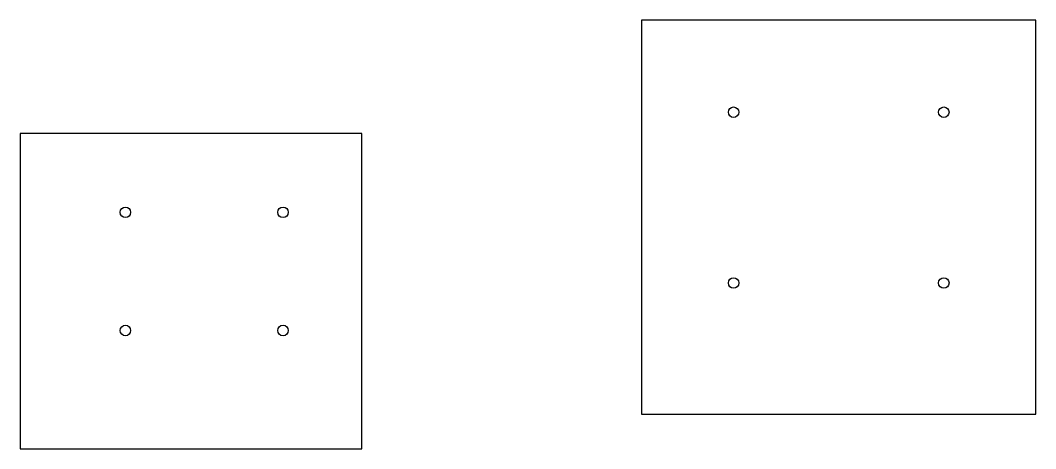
# Model space of a CAD drawing. Header units: inches. Extents: x -362 to 24, y -149 to 14.
import ezdxf

# ---------------------------------------------------------------- set-up
doc = ezdxf.new("R2010")
doc.units = ezdxf.units.IN
doc.header["$MEASUREMENT"] = 0

msp = doc.modelspace()

# ---------------------------------------------------------------- linework, layer by layer
for points in [[(24.5, 13.75), (-125.5, 13.75), (-125.5, -136.25), (24.5, -136.25)], [(-232.02, -29.35), (-362.02, -29.35), (-362.02, -149.35), (-232.02, -149.35)]]:
    msp.add_lwpolyline(points, close=True)
for centre in [(-90.5, -21.25), (-10.5, -21.25), (-322.02, -59.35), (-262.02, -59.35), (-90.5, -86.25), (-10.5, -86.25), (-322.02, -104.35), (-262.02, -104.35)]:
    msp.add_circle(centre, 2)

doc.saveas('drawing.dxf')
